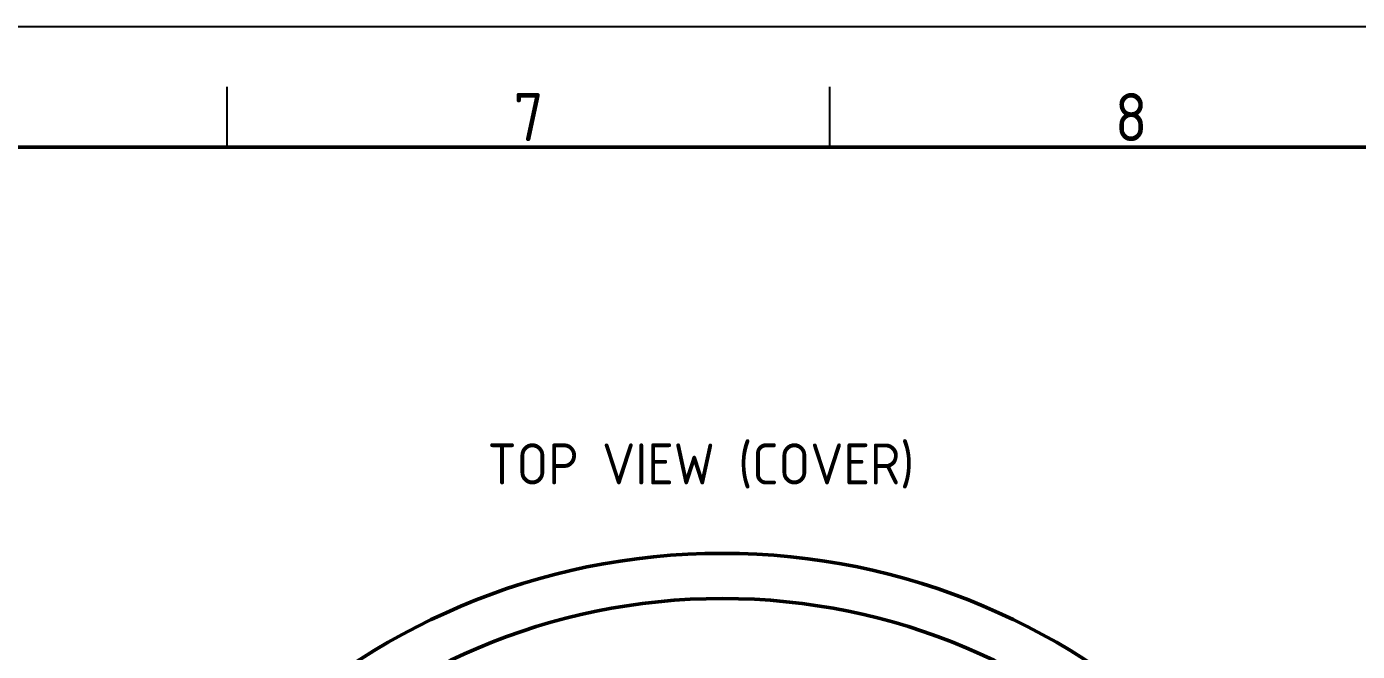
# Model space of a CAD drawing. Extents: x 0 to 900, y 0 to 581.
# Drawn here: x 574.1 to 790.2, y 479.8 to 581.2 of the extents above; entities that cross this region are included whole.
import ezdxf
from ezdxf.enums import TextEntityAlignment as Align

# ---------------------------------------------------------------- set-up
doc = ezdxf.new("R2010")
doc.units = 0
doc.header["$LTSCALE"] = 2
doc.layers.get('0').update_dxf_attribs({"linetype": 'CONTINUOUS'})
doc.layers.add('AM_0', color=7, linetype='CONTINUOUS', lineweight=50)
doc.layers.add('AM_BOR', color=7, linetype='CONTINUOUS', lineweight=50)
doc.styles.add('ACISOTS', font='isocp.shx', dxfattribs={"height": 1})
doc.styles.get("Standard").update_dxf_attribs({"font": 'ISOCP.SHX'})

# ---------------------------------------------------------------- blocks, each defined once
blk = doc.blocks.new('A3 ZTL')
blk.add_line((401.17, 280.82), (19.57, 280.82))
at = {"layer": 'AM_BOR', "color": 135, "lineweight": 25}
for p, q in [((0, 290.61), (410.96, 290.61)), ((303.33, 280.82), (303.33, 285.71)), ((352.25, 280.82), (352.25, 285.71))]:
    blk.add_line(p, q, dxfattribs=at)
at = {"layer": 'AM_BOR', "color": 135, "lineweight": 25, "style": 'ACISOTS'}
for s, p in [('8', (376.71, 283.27)), ('7', (327.79, 283.27))]:
    blk.add_text(s, height=3.91, dxfattribs=at).set_placement(p, align=Align.MIDDLE)

msp = doc.modelspace()

# ---------------------------------------------------------------- linework, layer by layer
at = {"layer": 'AM_0'}
for radius in [109, 101.675]:
    msp.add_circle((687.029, 386.739), radius, dxfattribs=at)

# ---------------------------------------------------------------- block references
at = {"layer": 'AM_0', "lineweight": 0, "xscale": 2, "yscale": 2, "zscale": 2}
msp.add_blockref('A3 ZTL', (0, 0), dxfattribs=at)

# ---------------------------------------------------------------- texts
at = {"layer": 'AM_0'}
msp.add_text('TOP VIEW (COVER)', height=6.66667, dxfattribs=at).set_placement((648.905, 506.915))

doc.saveas('drawing.dxf')
